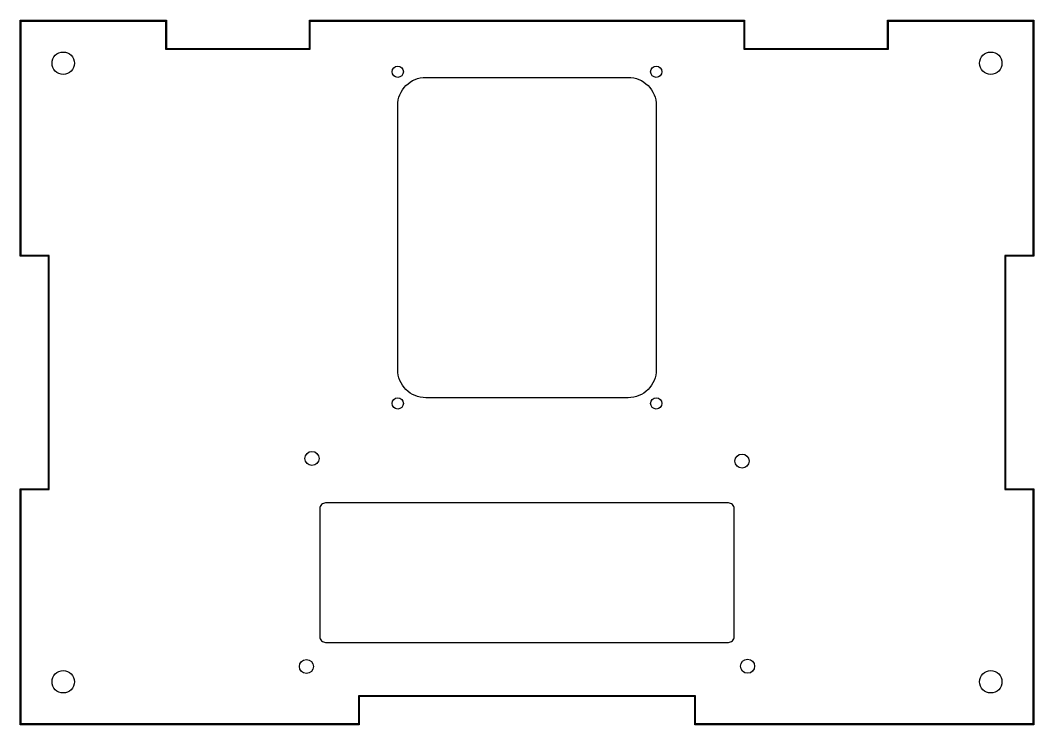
# Model space of a CAD drawing. Header units: millimetres. Extents: x -90 to 90, y -63 to 63.
import ezdxf

# ---------------------------------------------------------------- set-up
doc = ezdxf.new("R2010")
doc.units = ezdxf.units.MM
doc.layers.get('0').update_dxf_attribs({"linetype": 'CONTINUOUS'})

msp = doc.modelspace()

# ---------------------------------------------------------------- linework, layer by layer
for points in [[(38.72, 62.65), (38.72, 57.65), (64.14, 57.65), (64.14, 62.65), (90.15, 62.65), (90.15, 20.68), (85.15, 20.68), (85.15, -20.68), (90.15, -20.68), (90.15, -62.65), (29.85, -62.65), (29.85, -57.65), (-29.85, -57.65), (-29.85, -62.65), (-90.15, -62.65), (-90.15, -20.68), (-85.15, -20.68), (-85.15, 20.68), (-90.15, 20.68), (-90.15, 62.65), (-64.14, 62.65), (-64.14, 57.65), (-38.72, 57.65), (-38.72, 62.65)], [(-90, 62.5), (-64.29, 62.5), (-64.29, 57.5), (-38.57, 57.5), (-38.57, 62.5), (38.57, 62.5), (38.57, 57.5), (64.29, 57.5), (64.29, 62.5), (90, 62.5), (90, 20.83), (85, 20.83), (85, -20.83), (90, -20.83), (90, -62.5), (30, -62.5), (30, -57.5), (-30, -57.5), (-30, -62.5), (-90, -62.5), (-90, -20.83), (-85, -20.83), (-85, 20.83), (-90, 20.83)]]:
    msp.add_lwpolyline(points, close=True)
for points in [[(-23, 47.5, -0.414214), (-18, 52.5), (18, 52.5, -0.414214), (23, 47.5), (23, 0.5, -0.414214), (18, -4.5), (-18, -4.5, -0.414214), (-23, 0.5)], [(36.85, -47), (36.85, -24.2, 0.414214), (35.85, -23.2), (-35.85, -23.2, 0.414214), (-36.85, -24.2), (-36.85, -47, 0.414214), (-35.85, -48), (35.85, -48, 0.414214)]]:
    msp.add_lwpolyline(points, format="xyb", close=True)
for centre, radius in [((-82.5, 55), 2), ((82.5, 55), 2), ((-23, 53.5), 1), ((23, 53.5), 1), ((-23, -5.5), 1), ((23, -5.5), 1), ((-38.25, -15.29), 1.25), ((38.25, -15.75), 1.25), ((-39.25, -52.29), 1.25), ((39.25, -52.25), 1.25), ((-82.5, -55), 2), ((82.5, -55), 2)]:
    msp.add_circle(centre, radius)

doc.saveas('drawing.dxf')
